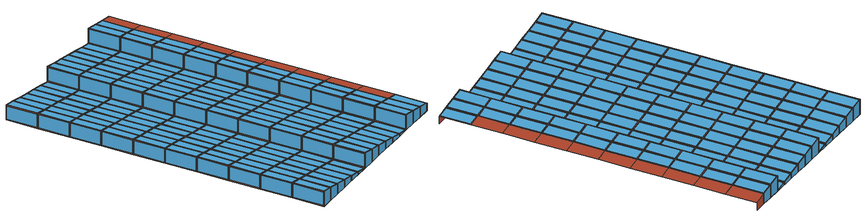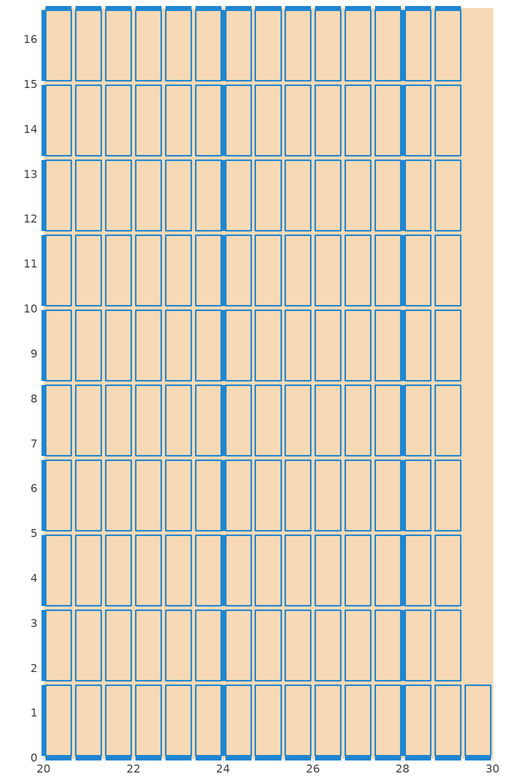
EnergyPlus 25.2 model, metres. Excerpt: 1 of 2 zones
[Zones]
Greenhouse Zone Roof
 window (Window Construction Roof): 20,1.62 20,0.05 / 20,3.29 20,1.72 / 20,4.96 20,3.39 / 20,6.63 20,5.06 / 20,8.3 20,6.73 / 20,9.97 20,8.4 / 20,11.64 20,10.07 / 20,13.31 20,11.74 / 20,14.98 20,13.41 / 20,16.65 20,15.08 / 24,1.62 24,0.05 / 24,3.29 24,1.72 / 24,4.96 24,3.39 / 24,6.63 24,5.06 / 24,8.3 24,6.73 / 24,9.97 24,8.4 / 24,11.64 24,10.07 / 24,13.31 24,11.74 / 24,14.98 24,13.41 / 24,16.65 24,15.08 / 28,1.62 28,0.05 / 28,3.29 28,1.72 / 28,4.96 28,3.39 / 28,6.63 28,5.06 / 28,8.3 28,6.73 / 28,9.97 28,8.4 / 28,11.64 28,10.07 / 28,13.31 28,11.74 / 28,14.98 28,13.41 / 28,16.65 28,15.08 z6.55:7.26; 20.05,0,6.51 20.62,0,6.51 20.62,0,7.18 20.05,0,7.29; 20.05,16.7,7.29 20.62,16.7,7.18 20.62,16.7,6.51 20.05,16.7,6.51; 20.72,0,6.51 21.28,0,6.51 21.28,0,7.04 20.72,0,7.16; 20.72,16.7,7.16 21.28,16.7,7.04 21.28,16.7,6.51 20.72,16.7,6.51; 21.38,0,6.51 21.95,0,6.51 21.95,0,6.91 21.38,0,7.02; 21.38,16.7,7.02 21.95,16.7,6.91 21.95,16.7,6.51 21.38,16.7,6.51; 22.05,0,6.51 22.62,0,6.51 22.62,0,6.77 22.05,0,6.89; 22.05,16.7,6.89 22.62,16.7,6.77 22.62,16.7,6.51 22.05,16.7,6.51; 22.72,0,6.51 23.28,0,6.51 23.28,0,6.64 22.72,0,6.75; 22.72,16.7,6.75 23.28,16.7,6.64 23.28,16.7,6.51 22.72,16.7,6.51; 23.38,0,6.51 23.95,0,6.51 23.95,0,6.5 23.38,0,6.62; 23.38,16.7,6.62 23.95,16.7,6.5 23.95,16.7,6.51 23.38,16.7,6.51; 24.05,0,6.51 24.62,0,6.51 24.62,0,7.18 24.05,0,7.29; 24.05,16.7,7.29 24.62,16.7,7.18 24.62,16.7,6.51 24.05,16.7,6.51; 24.72,0,6.51 25.28,0,6.51 25.28,0,7.04 24.72,0,7.16; 24.72,16.7,7.16 25.28,16.7,7.04 25.28,16.7,6.51 24.72,16.7,6.51; 25.38,0,6.51 25.95,0,6.51 25.95,0,6.91 25.38,0,7.02; 25.38,16.7,7.02 25.95,16.7,6.91 25.95,16.7,6.51 25.38,16.7,6.51; 26.05,0,6.51 26.62,0,6.51 26.62,0,6.77 26.05,0,6.89; 26.05,16.7,6.89 26.62,16.7,6.77 26.62,16.7,6.51 26.05,16.7,6.51; 26.72,0,6.51 27.28,0,6.51 27.28,0,6.64 26.72,0,6.75; 26.72,16.7,6.75 27.28,16.7,6.64 27.28,16.7,6.51 26.72,16.7,6.51; 27.38,0,6.51 27.95,0,6.51 27.95,0,6.5 27.38,0,6.62; 27.38,16.7,6.62 27.95,16.7,6.5 27.95,16.7,6.51 27.38,16.7,6.51; 28.05,0,6.51 28.62,0,6.51 28.62,0,7.18 28.05,0,7.29; 28.05,16.7,7.29 28.62,16.7,7.18 28.62,16.7,6.51 28.05,16.7,6.51; 28.72,0,6.51 29.28,0,6.51 29.28,0,7.04 28.72,0,7.16; 28.72,16.7,7.16 29.28,16.7,7.04 29.28,16.7,6.51 28.72,16.7,6.51; 29.38,0,6.51 29.95,0,6.51 29.95,0,6.91 29.38,0,7.02
 roof outside (Wall Construction): 20,16.7 20,15.03 / 20,15.03 20,13.36 / 20,13.36 20,11.69 / 20,11.69 20,10.02 / 20,10.02 20,8.35 / 20,8.35 20,6.68 / 20,6.68 20,5.01 / 20,5.01 20,3.34 / 20,3.34 20,1.67 / 20,1.67 20,0 / 24,16.7 24,15.03 / 24,15.03 24,13.36 / 24,13.36 24,11.69 / 24,11.69 24,10.02 / 24,10.02 24,8.35 / 24,8.35 24,6.68 / 24,6.68 24,5.01 / 24,5.01 24,3.34 / 24,3.34 24,1.67 / 24,1.67 24,0 / 28,16.7 28,15.03 / 28,15.03 28,13.36 / 28,13.36 28,11.69 / 28,11.69 28,10.02 / 28,10.02 28,8.35 / 28,8.35 28,6.68 / 28,6.68 28,5.01 / 28,5.01 28,3.34 / 28,3.34 28,1.67 / 28,1.67 28,0 z6.5:7.31; 20,0,6.5 20.67,0,6.5 20.67,0,7.17 20,0,7.31; 20,0,7.31 20.67,0,7.17 20.67,1.67,7.17 20,1.67,7.31; 20,1.67,7.31 20.67,1.67,7.17 20.67,3.34,7.17 20,3.34,7.31; 20,3.34,7.31 20.67,3.34,7.17 20.67,5.01,7.17 20,5.01,7.31; 20,5.01,7.31 20.67,5.01,7.17 20.67,6.68,7.17 20,6.68,7.31; 20,6.68,7.31 20.67,6.68,7.17 20.67,8.35,7.17 20,8.35,7.31; 20,8.35,7.31 20.67,8.35,7.17 20.67,10.02,7.17 20,10.02,7.31; 20,10.02,7.31 20.67,10.02,7.17 20.67,11.69,7.17 20,11.69,7.31; 20,11.69,7.31 20.67,11.69,7.17 20.67,13.36,7.17 20,13.36,7.31; 20,13.36,7.31 20.67,13.36,7.17 20.67,15.03,7.17 20,15.03,7.31; 20,15.03,7.31 20.67,15.03,7.17 20.67,16.7,7.17 20,16.7,7.31; 20,16.7,7.31 20.67,16.7,7.17 20.67,16.7,6.5 20,16.7,6.5; 20.67,0,6.5 21.33,0,6.5 21.33,0,7.04 20.67,0,7.17; 20.67,0,7.17 21.33,0,7.04 21.33,1.67,7.04 20.67,1.67,7.17; 20.67,1.67,7.17 21.33,1.67,7.04 21.33,3.34,7.04 20.67,3.34,7.17; 20.67,3.34,7.17 21.33,3.34,7.04 21.33,5.01,7.04 20.67,5.01,7.17; 20.67,5.01,7.17 21.33,5.01,7.04 21.33,6.68,7.04 20.67,6.68,7.17; 20.67,6.68,7.17 21.33,6.68,7.04 21.33,8.35,7.04 20.67,8.35,7.17; 20.67,8.35,7.17 21.33,8.35,7.04 21.33,10.02,7.04 20.67,10.02,7.17; 20.67,10.02,7.17 21.33,10.02,7.04 21.33,11.69,7.04 20.67,11.69,7.17; 20.67,11.69,7.17 21.33,11.69,7.04 21.33,13.36,7.04 20.67,13.36,7.17; 20.67,13.36,7.17 21.33,13.36,7.04 21.33,15.03,7.04 20.67,15.03,7.17; 20.67,15.03,7.17 21.33,15.03,7.04 21.33,16.7,7.04 20.67,16.7,7.17; 20.67,16.7,7.17 21.33,16.7,7.04 21.33,16.7,6.5 20.67,16.7,6.5; 21.33,0,6.5 22,0,6.5 22,0,6.9 21.33,0,7.04; 21.33,0,7.04 22,0,6.9 22,1.67,6.9 21.33,1.67,7.04; 21.33,1.67,7.04 22,1.67,6.9 22,3.34,6.9 21.33,3.34,7.04; 21.33,3.34,7.04 22,3.34,6.9 22,5.01,6.9 21.33,5.01,7.04; 21.33,5.01,7.04 22,5.01,6.9 22,6.68,6.9 21.33,6.68,7.04; 21.33,6.68,7.04 22,6.68,6.9 22,8.35,6.9 21.33,8.35,7.04; 21.33,8.35,7.04 22,8.35,6.9 22,10.02,6.9 21.33,10.02,7.04; 21.33,10.02,7.04 22,10.02,6.9 22,11.69,6.9 21.33,11.69,7.04; 21.33,11.69,7.04 22,11.69,6.9 22,13.36,6.9 21.33,13.36,7.04; 21.33,13.36,7.04 22,13.36,6.9 22,15.03,6.9 21.33,15.03,7.04; 21.33,15.03,7.04 22,15.03,6.9 22,16.7,6.9 21.33,16.7,7.04; 21.33,16.7,7.04 22,16.7,6.9 22,16.7,6.5 21.33,16.7,6.5; 22,0,6.5 22.67,0,6.5 22.67,0,6.77 22,0,6.9; 22,0,6.9 22.67,0,6.77 22.67,1.67,6.77 22,1.67,6.9; 22,1.67,6.9 22.67,1.67,6.77 22.67,3.34,6.77 22,3.34,6.9; 22,3.34,6.9 22.67,3.34,6.77 22.67,5.01,6.77 22,5.01,6.9; 22,5.01,6.9 22.67,5.01,6.77 22.67,6.68,6.77 22,6.68,6.9; 22,6.68,6.9 22.67,6.68,6.77 22.67,8.35,6.77 22,8.35,6.9; 22,8.35,6.9 22.67,8.35,6.77 22.67,10.02,6.77 22,10.02,6.9; 22,10.02,6.9 22.67,10.02,6.77 22.67,11.69,6.77 22,11.69,6.9; 22,11.69,6.9 22.67,11.69,6.77 22.67,13.36,6.77 22,13.36,6.9; 22,13.36,6.9 22.67,13.36,6.77 22.67,15.03,6.77 22,15.03,6.9; 22,15.03,6.9 22.67,15.03,6.77 22.67,16.7,6.77 22,16.7,6.9; 22,16.7,6.9 22.67,16.7,6.77 22.67,16.7,6.5 22,16.7,6.5; 22.67,0,6.5 23.33,0,6.5 23.33,0,6.63 22.67,0,6.77; 22.67,0,6.77 23.33,0,6.63 23.33,1.67,6.63 22.67,1.67,6.77; 22.67,1.67,6.77 23.33,1.67,6.63 23.33,3.34,6.63 22.67,3.34,6.77; 22.67,3.34,6.77 23.33,3.34,6.63 23.33,5.01,6.63 22.67,5.01,6.77; 22.67,5.01,6.77 23.33,5.01,6.63 23.33,6.68,6.63 22.67,6.68,6.77; 22.67,6.68,6.77 23.33,6.68,6.63 23.33,8.35,6.63 22.67,8.35,6.77; 22.67,8.35,6.77 23.33,8.35,6.63 23.33,10.02,6.63 22.67,10.02,6.77; 22.67,10.02,6.77 23.33,10.02,6.63 23.33,11.69,6.63 22.67,11.69,6.77; 22.67,11.69,6.77 23.33,11.69,6.63 23.33,13.36,6.63 22.67,13.36,6.77; 22.67,13.36,6.77 23.33,13.36,6.63 23.33,15.03,6.63 22.67,15.03,6.77; 22.67,15.03,6.77 23.33,15.03,6.63 23.33,16.7,6.63 22.67,16.7,6.77; 22.67,16.7,6.77 23.33,16.7,6.63 23.33,16.7,6.5 22.67,16.7,6.5; 23.33,0,6.5 24,0,6.5 23.33,0,6.63; 23.33,0,6.63 24,0,6.5 24,1.67,6.5 23.33,1.67,6.63; 23.33,1.67,6.63 24,1.67,6.5 24,3.34,6.5 23.33,3.34,6.63; 23.33,3.34,6.63 24,3.34,6.5 24,5.01,6.5 23.33,5.01,6.63; 23.33,5.01,6.63 24,5.01,6.5 24,6.68,6.5 23.33,6.68,6.63; 23.33,6.68,6.63 24,6.68,6.5 24,8.35,6.5 23.33,8.35,6.63; 23.33,8.35,6.63 24,8.35,6.5 24,10.02,6.5 23.33,10.02,6.63; 23.33,10.02,6.63 24,10.02,6.5 24,11.69,6.5 23.33,11.69,6.63; 23.33,11.69,6.63 24,11.69,6.5 24,13.36,6.5 23.33,13.36,6.63; 23.33,13.36,6.63 24,13.36,6.5 24,15.03,6.5 23.33,15.03,6.63; 23.33,15.03,6.63 24,15.03,6.5 24,16.7,6.5 23.33,16.7,6.63; 23.33,16.7,6.63 24,16.7,6.5 23.33,16.7,6.5; 24,0,6.5 24.67,0,6.5 24.67,0,7.17 24,0,7.31; 24,0,7.31 24.67,0,7.17 24.67,1.67,7.17 24,1.67,7.31; 24,1.67,7.31 24.67,1.67,7.17 24.67,3.34,7.17 24,3.34,7.31; 24,3.34,7.31 24.67,3.34,7.17 24.67,5.01,7.17 24,5.01,7.31; 24,5.01,7.31 24.67,5.01,7.17 24.67,6.68,7.17 24,6.68,7.31; 24,6.68,7.31 24.67,6.68,7.17 24.67,8.35,7.17 24,8.35,7.31; 24,8.35,7.31 24.67,8.35,7.17 24.67,10.02,7.17 24,10.02,7.31; 24,10.02,7.31 24.67,10.02,7.17 24.67,11.69,7.17 24,11.69,7.31; 24,11.69,7.31 24.67,11.69,7.17 24.67,13.36,7.17 24,13.36,7.31; 24,13.36,7.31 24.67,13.36,7.17 24.67,15.03,7.17 24,15.03,7.31; 24,15.03,7.31 24.67,15.03,7.17 24.67,16.7,7.17 24,16.7,7.31; 24,16.7,7.31 24.67,16.7,7.17 24.67,16.7,6.5 24,16.7,6.5; 24.67,0,6.5 25.33,0,6.5 25.33,0,7.04 24.67,0,7.17; 24.67,0,7.17 25.33,0,7.04 25.33,1.67,7.04 24.67,1.67,7.17; 24.67,1.67,7.17 25.33,1.67,7.04 25.33,3.34,7.04 24.67,3.34,7.17; 24.67,3.34,7.17 25.33,3.34,7.04 25.33,5.01,7.04 24.67,5.01,7.17; 24.67,5.01,7.17 25.33,5.01,7.04 25.33,6.68,7.04 24.67,6.68,7.17; 24.67,6.68,7.17 25.33,6.68,7.04 25.33,8.35,7.04 24.67,8.35,7.17; 24.67,8.35,7.17 25.33,8.35,7.04 25.33,10.02,7.04 24.67,10.02,7.17; 24.67,10.02,7.17 25.33,10.02,7.04 25.33,11.69,7.04 24.67,11.69,7.17; 24.67,11.69,7.17 25.33,11.69,7.04 25.33,13.36,7.04 24.67,13.36,7.17; 24.67,13.36,7.17 25.33,13.36,7.04 25.33,15.03,7.04 24.67,15.03,7.17; 24.67,15.03,7.17 25.33,15.03,7.04 25.33,16.7,7.04 24.67,16.7,7.17; 24.67,16.7,7.17 25.33,16.7,7.04 25.33,16.7,6.5 24.67,16.7,6.5; 25.33,0,6.5 26,0,6.5 26,0,6.9 25.33,0,7.04; 25.33,0,7.04 26,0,6.9 26,1.67,6.9 25.33,1.67,7.04; 25.33,1.67,7.04 26,1.67,6.9 26,3.34,6.9 25.33,3.34,7.04; 25.33,3.34,7.04 26,3.34,6.9 26,5.01,6.9 25.33,5.01,7.04; 25.33,5.01,7.04 26,5.01,6.9 26,6.68,6.9 25.33,6.68,7.04; 25.33,6.68,7.04 26,6.68,6.9 26,8.35,6.9 25.33,8.35,7.04; 25.33,8.35,7.04 26,8.35,6.9 26,10.02,6.9 25.33,10.02,7.04; 25.33,10.02,7.04 26,10.02,6.9 26,11.69,6.9 25.33,11.69,7.04; 25.33,11.69,7.04 26,11.69,6.9 26,13.36,6.9 25.33,13.36,7.04; 25.33,13.36,7.04 26,13.36,6.9 26,15.03,6.9 25.33,15.03,7.04; 25.33,15.03,7.04 26,15.03,6.9 26,16.7,6.9 25.33,16.7,7.04; 25.33,16.7,7.04 26,16.7,6.9 26,16.7,6.5 25.33,16.7,6.5; 26,0,6.5 26.67,0,6.5 26.67,0,6.77 26,0,6.9; 26,0,6.9 26.67,0,6.77 26.67,1.67,6.77 26,1.67,6.9; 26,1.67,6.9 26.67,1.67,6.77 26.67,3.34,6.77 26,3.34,6.9; 26,3.34,6.9 26.67,3.34,6.77 26.67,5.01,6.77 26,5.01,6.9; 26,5.01,6.9 26.67,5.01,6.77 26.67,6.68,6.77 26,6.68,6.9; 26,6.68,6.9 26.67,6.68,6.77 26.67,8.35,6.77 26,8.35,6.9; 26,8.35,6.9 26.67,8.35,6.77 26.67,10.02,6.77 26,10.02,6.9; 26,10.02,6.9 26.67,10.02,6.77 26.67,11.69,6.77 26,11.69,6.9; 26,11.69,6.9 26.67,11.69,6.77 26.67,13.36,6.77 26,13.36,6.9; 26,13.36,6.9 26.67,13.36,6.77 26.67,15.03,6.77 26,15.03,6.9; 26,15.03,6.9 26.67,15.03,6.77 26.67,16.7,6.77 26,16.7,6.9; 26,16.7,6.9 26.67,16.7,6.77 26.67,16.7,6.5 26,16.7,6.5; 26.67,0,6.5 27.33,0,6.5 27.33,0,6.63 26.67,0,6.77; 26.67,0,6.77 27.33,0,6.63 27.33,1.67,6.63 26.67,1.67,6.77; 26.67,1.67,6.77 27.33,1.67,6.63 27.33,3.34,6.63 26.67,3.34,6.77; 26.67,3.34,6.77 27.33,3.34,6.63 27.33,5.01,6.63 26.67,5.01,6.77; 26.67,5.01,6.77 27.33,5.01,6.63 27.33,6.68,6.63 26.67,6.68,6.77; 26.67,6.68,6.77 27.33,6.68,6.63 27.33,8.35,6.63 26.67,8.35,6.77; 26.67,8.35,6.77 27.33,8.35,6.63 27.33,10.02,6.63 26.67,10.02,6.77; 26.67,10.02,6.77 27.33,10.02,6.63 27.33,11.69,6.63 26.67,11.69,6.77; 26.67,11.69,6.77 27.33,11.69,6.63 27.33,13.36,6.63 26.67,13.36,6.77; 26.67,13.36,6.77 27.33,13.36,6.63 27.33,15.03,6.63 26.67,15.03,6.77; 26.67,15.03,6.77 27.33,15.03,6.63 27.33,16.7,6.63 26.67,16.7,6.77; 26.67,16.7,6.77 27.33,16.7,6.63 27.33,16.7,6.5 26.67,16.7,6.5; 27.33,0,6.5 28,0,6.5 27.33,0,6.63; 27.33,0,6.63 28,0,6.5 28,1.67,6.5 27.33,1.67,6.63; 27.33,1.67,6.63 28,1.67,6.5 28,3.34,6.5 27.33,3.34,6.63; 27.33,3.34,6.63 28,3.34,6.5 28,5.01,6.5 27.33,5.01,6.63; 27.33,5.01,6.63 28,5.01,6.5 28,6.68,6.5 27.33,6.68,6.63; 27.33,6.68,6.63 28,6.68,6.5 28,8.35,6.5 27.33,8.35,6.63; 27.33,8.35,6.63 28,8.35,6.5 28,10.02,6.5 27.33,10.02,6.63; 27.33,10.02,6.63 28,10.02,6.5 28,11.69,6.5 27.33,11.69,6.63; 27.33,11.69,6.63 28,11.69,6.5 28,13.36,6.5 27.33,13.36,6.63; 27.33,13.36,6.63 28,13.36,6.5 28,15.03,6.5 27.33,15.03,6.63; 27.33,15.03,6.63 28,15.03,6.5 28,16.7,6.5 27.33,16.7,6.63; 27.33,16.7,6.63 28,16.7,6.5 27.33,16.7,6.5; 28,0,6.5 28.67,0,6.5 28.67,0,7.17 28,0,7.31; 28,0,7.31 28.67,0,7.17 28.67,1.67,7.17 28,1.67,7.31; 28,1.67,7.31 28.67,1.67,7.17 28.67,3.34,7.17 28,3.34,7.31; 28,3.34,7.31 28.67,3.34,7.17 28.67,5.01,7.17 28,5.01,7.31; 28,5.01,7.31 28.67,5.01,7.17 28.67,6.68,7.17 28,6.68,7.31; 28,6.68,7.31 28.67,6.68,7.17 28.67,8.35,7.17 28,8.35,7.31; 28,8.35,7.31 28.67,8.35,7.17 28.67,10.02,7.17 28,10.02,7.31; 28,10.02,7.31 28.67,10.02,7.17 28.67,11.69,7.17 28,11.69,7.31; 28,11.69,7.31 28.67,11.69,7.17 28.67,13.36,7.17 28,13.36,7.31; 28,13.36,7.31 28.67,13.36,7.17 28.67,15.03,7.17 28,15.03,7.31; 28,15.03,7.31 28.67,15.03,7.17 28.67,16.7,7.17 28,16.7,7.31; 28,16.7,7.31 28.67,16.7,7.17 28.67,16.7,6.5 28,16.7,6.5; 28.67,0,6.5 29.33,0,6.5 29.33,0,7.04 28.67,0,7.17; 28.67,0,7.17 29.33,0,7.04 29.33,1.67,7.04 28.67,1.67,7.17; 28.67,1.67,7.17 29.33,1.67,7.04 29.33,3.34,7.04 28.67,3.34,7.17; 28.67,3.34,7.17 29.33,3.34,7.04 29.33,5.01,7.04 28.67,5.01,7.17; 28.67,5.01,7.17 29.33,5.01,7.04 29.33,6.68,7.04 28.67,6.68,7.17; 28.67,6.68,7.17 29.33,6.68,7.04 29.33,8.35,7.04 28.67,8.35,7.17; 28.67,8.35,7.17 29.33,8.35,7.04 29.33,10.02,7.04 28.67,10.02,7.17; 28.67,10.02,7.17 29.33,10.02,7.04 29.33,11.69,7.04 28.67,11.69,7.17; 28.67,11.69,7.17 29.33,11.69,7.04 29.33,13.36,7.04 28.67,13.36,7.17; 28.67,13.36,7.17 29.33,13.36,7.04 29.33,15.03,7.04 28.67,15.03,7.17; 28.67,15.03,7.17 29.33,15.03,7.04 29.33,16.7,7.04 28.67,16.7,7.17; 28.67,16.7,7.17 29.33,16.7,7.04 29.33,16.7,6.5 28.67,16.7,6.5; 29.33,0,6.5 30,0,6.5 30,0,6.9 29.33,0,7.04; 29.33,0,7.04 30,0,6.9 30,1.67,6.9 29.33,1.67,7.04; 29.33,1.67,7.04 30,1.67,6.9 30,3.34,6.9 29.33,3.34,7.04; 29.33,3.34,7.04 30,3.34,6.9 30,5.01,6.9 29.33,5.01,7.04; 29.33,5.01,7.04 30,5.01,6.9 30,6.68,6.9 29.33,6.68,7.04; 29.33,6.68,7.04 30,6.68,6.9 30,8.35,6.9 29.33,8.35,7.04; 29.33,8.35,7.04 30,8.35,6.9 30,10.02,6.9 29.33,10.02,7.04; 29.33,10.02,7.04 30,10.02,6.9 30,11.69,6.9 29.33,11.69,7.04; 29.33,11.69,7.04 30,11.69,6.9 30,13.36,6.9 29.33,13.36,7.04; 29.33,13.36,7.04 30,13.36,6.9 30,15.03,6.9 29.33,15.03,7.04; 29.33,15.03,7.04 30,15.03,6.9 30,16.7,6.9 29.33,16.7,7.04; 29.33,16.7,7.04 30,16.7,6.9 30,16.7,6.5 29.33,16.7,6.5
 skylight (Window Construction Roof Left): 20.05,0.05,7.3 20.62,0.05,7.18 20.62,1.62,7.18 20.05,1.62,7.3; 20.05,1.72,7.3 20.62,1.72,7.18 20.62,3.29,7.18 20.05,3.29,7.3; 20.05,3.39,7.3 20.62,3.39,7.18 20.62,4.96,7.18 20.05,4.96,7.3; 20.05,5.06,7.3 20.62,5.06,7.18 20.62,6.63,7.18 20.05,6.63,7.3; 20.05,6.73,7.3 20.62,6.73,7.18 20.62,8.3,7.18 20.05,8.3,7.3; 20.05,8.4,7.3 20.62,8.4,7.18 20.62,9.97,7.18 20.05,9.97,7.3; 20.05,10.07,7.3 20.62,10.07,7.18 20.62,11.64,7.18 20.05,11.64,7.3; 20.05,11.74,7.3 20.62,11.74,7.18 20.62,13.31,7.18 20.05,13.31,7.3; 20.05,13.41,7.3 20.62,13.41,7.18 20.62,14.98,7.18 20.05,14.98,7.3; 20.05,15.08,7.3 20.62,15.08,7.18 20.62,16.65,7.18 20.05,16.65,7.3; 20.72,0.05,7.16 21.28,0.05,7.05 21.28,1.62,7.05 20.72,1.62,7.16; 20.72,1.72,7.16 21.28,1.72,7.05 21.28,3.29,7.05 20.72,3.29,7.16; 20.72,3.39,7.16 21.28,3.39,7.05 21.28,4.96,7.05 20.72,4.96,7.16; 20.72,5.06,7.16 21.28,5.06,7.05 21.28,6.63,7.05 20.72,6.63,7.16; 20.72,6.73,7.16 21.28,6.73,7.05 21.28,8.3,7.05 20.72,8.3,7.16; 20.72,8.4,7.16 21.28,8.4,7.05 21.28,9.97,7.05 20.72,9.97,7.16; 20.72,10.07,7.16 21.28,10.07,7.05 21.28,11.64,7.05 20.72,11.64,7.16; 20.72,11.74,7.16 21.28,11.74,7.05 21.28,13.31,7.05 20.72,13.31,7.16; 20.72,13.41,7.16 21.28,13.41,7.05 21.28,14.98,7.05 20.72,14.98,7.16; 20.72,15.08,7.16 21.28,15.08,7.05 21.28,16.65,7.05 20.72,16.65,7.16; 21.38,0.05,7.03 21.95,0.05,6.91 21.95,1.62,6.91 21.38,1.62,7.03; 21.38,1.72,7.03 21.95,1.72,6.91 21.95,3.29,6.91 21.38,3.29,7.03; 21.38,3.39,7.03 21.95,3.39,6.91 21.95,4.96,6.91 21.38,4.96,7.03; 21.38,5.06,7.03 21.95,5.06,6.91 21.95,6.63,6.91 21.38,6.63,7.03; 21.38,6.73,7.03 21.95,6.73,6.91 21.95,8.3,6.91 21.38,8.3,7.03; 21.38,8.4,7.03 21.95,8.4,6.91 21.95,9.97,6.91 21.38,9.97,7.03; 21.38,10.07,7.03 21.95,10.07,6.91 21.95,11.64,6.91 21.38,11.64,7.03; 21.38,11.74,7.03 21.95,11.74,6.91 21.95,13.31,6.91 21.38,13.31,7.03; 21.38,13.41,7.03 21.95,13.41,6.91 21.95,14.98,6.91 21.38,14.98,7.03; 21.38,15.08,7.03 21.95,15.08,6.91 21.95,16.65,6.91 21.38,16.65,7.03; 24.05,0.05,7.3 24.62,0.05,7.18 24.62,1.62,7.18 24.05,1.62,7.3; 24.05,1.72,7.3 24.62,1.72,7.18 24.62,3.29,7.18 24.05,3.29,7.3; 24.05,3.39,7.3 24.62,3.39,7.18 24.62,4.96,7.18 24.05,4.96,7.3; 24.05,5.06,7.3 24.62,5.06,7.18 24.62,6.63,7.18 24.05,6.63,7.3; 24.05,6.73,7.3 24.62,6.73,7.18 24.62,8.3,7.18 24.05,8.3,7.3; 24.05,8.4,7.3 24.62,8.4,7.18 24.62,9.97,7.18 24.05,9.97,7.3; 24.05,10.07,7.3 24.62,10.07,7.18 24.62,11.64,7.18 24.05,11.64,7.3; 24.05,11.74,7.3 24.62,11.74,7.18 24.62,13.31,7.18 24.05,13.31,7.3; 24.05,13.41,7.3 24.62,13.41,7.18 24.62,14.98,7.18 24.05,14.98,7.3; 24.05,15.08,7.3 24.62,15.08,7.18 24.62,16.65,7.18 24.05,16.65,7.3; 24.72,0.05,7.16 25.28,0.05,7.05 25.28,1.62,7.05 24.72,1.62,7.16; 24.72,1.72,7.16 25.28,1.72,7.05 25.28,3.29,7.05 24.72,3.29,7.16; 24.72,3.39,7.16 25.28,3.39,7.05 25.28,4.96,7.05 24.72,4.96,7.16; 24.72,5.06,7.16 25.28,5.06,7.05 25.28,6.63,7.05 24.72,6.63,7.16; 24.72,6.73,7.16 25.28,6.73,7.05 25.28,8.3,7.05 24.72,8.3,7.16; 24.72,8.4,7.16 25.28,8.4,7.05 25.28,9.97,7.05 24.72,9.97,7.16; 24.72,10.07,7.16 25.28,10.07,7.05 25.28,11.64,7.05 24.72,11.64,7.16; 24.72,11.74,7.16 25.28,11.74,7.05 25.28,13.31,7.05 24.72,13.31,7.16; 24.72,13.41,7.16 25.28,13.41,7.05 25.28,14.98,7.05 24.72,14.98,7.16; 24.72,15.08,7.16 25.28,15.08,7.05 25.28,16.65,7.05 24.72,16.65,7.16; 25.38,0.05,7.03 25.95,0.05,6.91 25.95,1.62,6.91 25.38,1.62,7.03; 25.38,1.72,7.03 25.95,1.72,6.91 25.95,3.29,6.91 25.38,3.29,7.03; 25.38,3.39,7.03 25.95,3.39,6.91 25.95,4.96,6.91 25.38,4.96,7.03; 25.38,5.06,7.03 25.95,5.06,6.91 25.95,6.63,6.91 25.38,6.63,7.03; 25.38,6.73,7.03 25.95,6.73,6.91 25.95,8.3,6.91 25.38,8.3,7.03; 25.38,8.4,7.03 25.95,8.4,6.91 25.95,9.97,6.91 25.38,9.97,7.03; 25.38,10.07,7.03 25.95,10.07,6.91 25.95,11.64,6.91 25.38,11.64,7.03; 25.38,11.74,7.03 25.95,11.74,6.91 25.95,13.31,6.91 25.38,13.31,7.03; 25.38,13.41,7.03 25.95,13.41,6.91 25.95,14.98,6.91 25.38,14.98,7.03; 25.38,15.08,7.03 25.95,15.08,6.91 25.95,16.65,6.91 25.38,16.65,7.03; 28.05,0.05,7.3 28.62,0.05,7.18 28.62,1.62,7.18 28.05,1.62,7.3; 28.05,1.72,7.3 28.62,1.72,7.18 28.62,3.29,7.18 28.05,3.29,7.3; 28.05,3.39,7.3 28.62,3.39,7.18 28.62,4.96,7.18 28.05,4.96,7.3; 28.05,5.06,7.3 28.62,5.06,7.18 28.62,6.63,7.18 28.05,6.63,7.3; 28.05,6.73,7.3 28.62,6.73,7.18 28.62,8.3,7.18 28.05,8.3,7.3; 28.05,8.4,7.3 28.62,8.4,7.18 28.62,9.97,7.18 28.05,9.97,7.3; 28.05,10.07,7.3 28.62,10.07,7.18 28.62,11.64,7.18 28.05,11.64,7.3; 28.05,11.74,7.3 28.62,11.74,7.18 28.62,13.31,7.18 28.05,13.31,7.3; 28.05,13.41,7.3 28.62,13.41,7.18 28.62,14.98,7.18 28.05,14.98,7.3; 28.05,15.08,7.3 28.62,15.08,7.18 28.62,16.65,7.18 28.05,16.65,7.3; 28.72,0.05,7.16 29.28,0.05,7.05 29.28,1.62,7.05 28.72,1.62,7.16; 28.72,1.72,7.16 29.28,1.72,7.05 29.28,3.29,7.05 28.72,3.29,7.16; 28.72,3.39,7.16 29.28,3.39,7.05 29.28,4.96,7.05 28.72,4.96,7.16; 28.72,5.06,7.16 29.28,5.06,7.05 29.28,6.63,7.05 28.72,6.63,7.16; 28.72,6.73,7.16 29.28,6.73,7.05 29.28,8.3,7.05 28.72,8.3,7.16; 28.72,8.4,7.16 29.28,8.4,7.05 29.28,9.97,7.05 28.72,9.97,7.16; 28.72,10.07,7.16 29.28,10.07,7.05 29.28,11.64,7.05 28.72,11.64,7.16; 28.72,11.74,7.16 29.28,11.74,7.05 29.28,13.31,7.05 28.72,13.31,7.16; 28.72,13.41,7.16 29.28,13.41,7.05 29.28,14.98,7.05 28.72,14.98,7.16; 28.72,15.08,7.16 29.28,15.08,7.05 29.28,16.65,7.05 28.72,16.65,7.16; 29.38,0.05,7.03 29.95,0.05,6.91 29.95,1.62,6.91 29.38,1.62,7.03
 skylight (Window Construction Roof Right): 22.05,0.05,6.89 22.62,0.05,6.78 22.62,1.62,6.78 22.05,1.62,6.89; 22.05,1.72,6.89 22.62,1.72,6.78 22.62,3.29,6.78 22.05,3.29,6.89; 22.05,3.39,6.89 22.62,3.39,6.78 22.62,4.96,6.78 22.05,4.96,6.89; 22.05,5.06,6.89 22.62,5.06,6.78 22.62,6.63,6.78 22.05,6.63,6.89; 22.05,6.73,6.89 22.62,6.73,6.78 22.62,8.3,6.78 22.05,8.3,6.89; 22.05,8.4,6.89 22.62,8.4,6.78 22.62,9.97,6.78 22.05,9.97,6.89; 22.05,10.07,6.89 22.62,10.07,6.78 22.62,11.64,6.78 22.05,11.64,6.89; 22.05,11.74,6.89 22.62,11.74,6.78 22.62,13.31,6.78 22.05,13.31,6.89; 22.05,13.41,6.89 22.62,13.41,6.78 22.62,14.98,6.78 22.05,14.98,6.89; 22.05,15.08,6.89 22.62,15.08,6.78 22.62,16.65,6.78 22.05,16.65,6.89; 22.72,0.05,6.76 23.28,0.05,6.64 23.28,1.62,6.64 22.72,1.62,6.76; 22.72,1.72,6.76 23.28,1.72,6.64 23.28,3.29,6.64 22.72,3.29,6.76; 22.72,3.39,6.76 23.28,3.39,6.64 23.28,4.96,6.64 22.72,4.96,6.76; 22.72,5.06,6.76 23.28,5.06,6.64 23.28,6.63,6.64 22.72,6.63,6.76; 22.72,6.73,6.76 23.28,6.73,6.64 23.28,8.3,6.64 22.72,8.3,6.76; 22.72,8.4,6.76 23.28,8.4,6.64 23.28,9.97,6.64 22.72,9.97,6.76; 22.72,10.07,6.76 23.28,10.07,6.64 23.28,11.64,6.64 22.72,11.64,6.76; 22.72,11.74,6.76 23.28,11.74,6.64 23.28,13.31,6.64 22.72,13.31,6.76; 22.72,13.41,6.76 23.28,13.41,6.64 23.28,14.98,6.64 22.72,14.98,6.76; 22.72,15.08,6.76 23.28,15.08,6.64 23.28,16.65,6.64 22.72,16.65,6.76; 23.38,0.05,6.62 23.95,0.05,6.51 23.95,1.62,6.51 23.38,1.62,6.62; 23.38,1.72,6.62 23.95,1.72,6.51 23.95,3.29,6.51 23.38,3.29,6.62; 23.38,3.39,6.62 23.95,3.39,6.51 23.95,4.96,6.51 23.38,4.96,6.62; 23.38,5.06,6.62 23.95,5.06,6.51 23.95,6.63,6.51 23.38,6.63,6.62; 23.38,6.73,6.62 23.95,6.73,6.51 23.95,8.3,6.51 23.38,8.3,6.62; 23.38,8.4,6.62 23.95,8.4,6.51 23.95,9.97,6.51 23.38,9.97,6.62; 23.38,10.07,6.62 23.95,10.07,6.51 23.95,11.64,6.51 23.38,11.64,6.62; 23.38,11.74,6.62 23.95,11.74,6.51 23.95,13.31,6.51 23.38,13.31,6.62; 23.38,13.41,6.62 23.95,13.41,6.51 23.95,14.98,6.51 23.38,14.98,6.62; 23.38,15.08,6.62 23.95,15.08,6.51 23.95,16.65,6.51 23.38,16.65,6.62; 26.05,0.05,6.89 26.62,0.05,6.78 26.62,1.62,6.78 26.05,1.62,6.89; 26.05,1.72,6.89 26.62,1.72,6.78 26.62,3.29,6.78 26.05,3.29,6.89; 26.05,3.39,6.89 26.62,3.39,6.78 26.62,4.96,6.78 26.05,4.96,6.89; 26.05,5.06,6.89 26.62,5.06,6.78 26.62,6.63,6.78 26.05,6.63,6.89; 26.05,6.73,6.89 26.62,6.73,6.78 26.62,8.3,6.78 26.05,8.3,6.89; 26.05,8.4,6.89 26.62,8.4,6.78 26.62,9.97,6.78 26.05,9.97,6.89; 26.05,10.07,6.89 26.62,10.07,6.78 26.62,11.64,6.78 26.05,11.64,6.89; 26.05,11.74,6.89 26.62,11.74,6.78 26.62,13.31,6.78 26.05,13.31,6.89; 26.05,13.41,6.89 26.62,13.41,6.78 26.62,14.98,6.78 26.05,14.98,6.89; 26.05,15.08,6.89 26.62,15.08,6.78 26.62,16.65,6.78 26.05,16.65,6.89; 26.72,0.05,6.76 27.28,0.05,6.64 27.28,1.62,6.64 26.72,1.62,6.76; 26.72,1.72,6.76 27.28,1.72,6.64 27.28,3.29,6.64 26.72,3.29,6.76; 26.72,3.39,6.76 27.28,3.39,6.64 27.28,4.96,6.64 26.72,4.96,6.76; 26.72,5.06,6.76 27.28,5.06,6.64 27.28,6.63,6.64 26.72,6.63,6.76; 26.72,6.73,6.76 27.28,6.73,6.64 27.28,8.3,6.64 26.72,8.3,6.76; 26.72,8.4,6.76 27.28,8.4,6.64 27.28,9.97,6.64 26.72,9.97,6.76; 26.72,10.07,6.76 27.28,10.07,6.64 27.28,11.64,6.64 26.72,11.64,6.76; 26.72,11.74,6.76 27.28,11.74,6.64 27.28,13.31,6.64 26.72,13.31,6.76; 26.72,13.41,6.76 27.28,13.41,6.64 27.28,14.98,6.64 26.72,14.98,6.76; 26.72,15.08,6.76 27.28,15.08,6.64 27.28,16.65,6.64 26.72,16.65,6.76; 27.38,0.05,6.62 27.95,0.05,6.51 27.95,1.62,6.51 27.38,1.62,6.62; 27.38,1.72,6.62 27.95,1.72,6.51 27.95,3.29,6.51 27.38,3.29,6.62; 27.38,3.39,6.62 27.95,3.39,6.51 27.95,4.96,6.51 27.38,4.96,6.62; 27.38,5.06,6.62 27.95,5.06,6.51 27.95,6.63,6.51 27.38,6.63,6.62; 27.38,6.73,6.62 27.95,6.73,6.51 27.95,8.3,6.51 27.38,8.3,6.62; 27.38,8.4,6.62 27.95,8.4,6.51 27.95,9.97,6.51 27.38,9.97,6.62; 27.38,10.07,6.62 27.95,10.07,6.51 27.95,11.64,6.51 27.38,11.64,6.62; 27.38,11.74,6.62 27.95,11.74,6.51 27.95,13.31,6.51 27.38,13.31,6.62; 27.38,13.41,6.62 27.95,13.41,6.51 27.95,14.98,6.51 27.38,14.98,6.62; 27.38,15.08,6.62 27.95,15.08,6.51 27.95,16.65,6.51 27.38,16.65,6.62
[Building]
Building 1
[Material]
Wall Material: Roughness=Smooth; Thickness {m}=0.2; Conductivity {W/m-K}=50; Density {kg/m3}=7850; Specific Heat {J/kg-K}=500; Thermal Absorptance=0.9; Solar Absorptance=0.7; Visible Absorptance=0.7
[WindowMaterial:SimpleGlazingSystem]
Window Material: U-Factor {W/m2-K}=2.5; Solar Heat Gain Coefficient=0.1; Visible Transmittance=0.8
[Construction]
Wall Construction: Wall Material
Window Construction Roof; Window Construction Roof Left; Window Construction Roof Right: Window Material
[Zone]
Greenhouse Zone Roof: Multiplier=1; Volume {m3}=269.89; Part of Total Floor Area=Yes
[Space]
Greenhouse Space Roof: Zone=Greenhouse Zone Roof; Space Type=Greenhouse Type Roof
[SpaceList]
Greenhouse Type Roof: Greenhouse Space Roof
[Lights]
Lights_Greenhouse Space Roof: Zone or ZoneList or Space or SpaceList=Greenhouse Space Roof; Schedule=Lights_Schedule; Design Level Calculation Method=Watts/Area; Watts per Floor Area {W/m2}=5; Fraction Replaceable=1
[ElectricEquipment]
PumpMotor_Greenhouse Space Roof: Zone or ZoneList or Space or SpaceList=Greenhouse Space Roof; Schedule=Pump_Schedule; Design Level Calculation Method=Watts/Area; Watts per Floor Area {W/m2}=5
[ZoneInfiltration:DesignFlowRate]
Infiltration_Greenhouse Space Roof: Zone or ZoneList or Space or SpaceList=Greenhouse Space Roof; Design Flow Rate Calculation Method=AirChanges/Hour; Air Changes per Hour {1/hr}=0.5; Density Basis=Outdoor
[ZoneVentilation:WindandStackOpenArea] Zone or Space=Greenhouse Zone Roof; Opening Area {m2}=39.0446; Height Difference {m}=3.65403; Minimum Indoor Temperature {C}=0; Maximum Indoor Temperature {C}=60; Delta Temperature {deltaC}=1; Minimum Outdoor Temperature {C}=0; Maximum Outdoor Temperature {C}=60; Maximum Wind Speed {m/s}=30
Name | Opening Area Fraction Schedule | Opening Effectiveness | Effective Angle {deg} | Discharge Coefficient for Opening
Roof Window Ventilation Left | Open Area Fraction Schedule Left | 0.5 | 90 | 0.6
Roof Window Ventilation Right | Open Area Fraction Schedule Right | Autocalculate | 270 | Autocalculate
[Schedule:Day:Interval]
Schedule Day 1: No, 18:00, 0, 22:00, 1, 24:00, 0
Schedule Day 3: No, 06:00, 0, 07:00, 1, 18:00, 0, 19:00, 1, 24:00, 0
Default Day Schedule; Default Day Schedule 1: No, 01:00, 0, 02:00, 0.7, 03:00, 0, 04:00, 1, 05:00, 0, 06:00, 0.8, 07:00, 0, 08:00, 0.2, 09:00, 0, 10:00, 0.9, 11:00, 0, 12:00, 0.5, 13:00, 0, 14:00, 0.1, 15:00, 0, 16:00, 0.4, 17:00, 0, 18:00, 0.3, 19:00, 0, 20:00, 0.6, 21:00, 0, 22:00, 0.7, 23:00, 0, 24:00, 0
[Schedule:Week:Daily]
Lights_Schedule Week Rule - Jan1-Dec31: Schedule Day 1, Schedule Day 1, Schedule Day 1, Schedule Day 1, Schedule Day 1, Schedule Day 1, Schedule Day 1, Schedule Day 1, Schedule Day 1, Schedule Day 1, Schedule Day 1, Schedule Day 1
Pump_Schedule Week Rule - Jan1-Dec31: Schedule Day 3, Schedule Day 3, Schedule Day 3, Schedule Day 3, Schedule Day 3, Schedule Day 3, Schedule Day 3, Schedule Day 3, Schedule Day 3, Schedule Day 3, Schedule Day 3, Schedule Day 3
Open Area Fraction Schedule Left Week Rule - Jan1-Dec31: Default Day Schedule, Default Day Schedule, Default Day Schedule, Default Day Schedule, Default Day Schedule, Default Day Schedule, Default Day Schedule, Default Day Schedule, Default Day Schedule, Default Day Schedule, Default Day Schedule, Default Day Schedule
Open Area Fraction Schedule Right Week Rule - Jan1-Dec31: Default Day Schedule 1, Default Day Schedule 1, Default Day Schedule 1, Default Day Schedule 1, Default Day Schedule 1, Default Day Schedule 1, Default Day Schedule 1, Default Day Schedule 1, Default Day Schedule 1, Default Day Schedule 1, Default Day Schedule 1, Default Day Schedule 1
[Schedule:Year]
Lights_Schedule: Lights_Schedule Week Rule - Jan1-Dec31, 1, 1, 12, 31
Pump_Schedule: Pump_Schedule Week Rule - Jan1-Dec31, 1, 1, 12, 31
Open Area Fraction Schedule Left: Open Area Fraction Schedule Left Week Rule - Jan1-Dec31, 1, 1, 12, 31
Open Area Fraction Schedule Right: Open Area Fraction Schedule Right Week Rule - Jan1-Dec31, 1, 1, 12, 31
